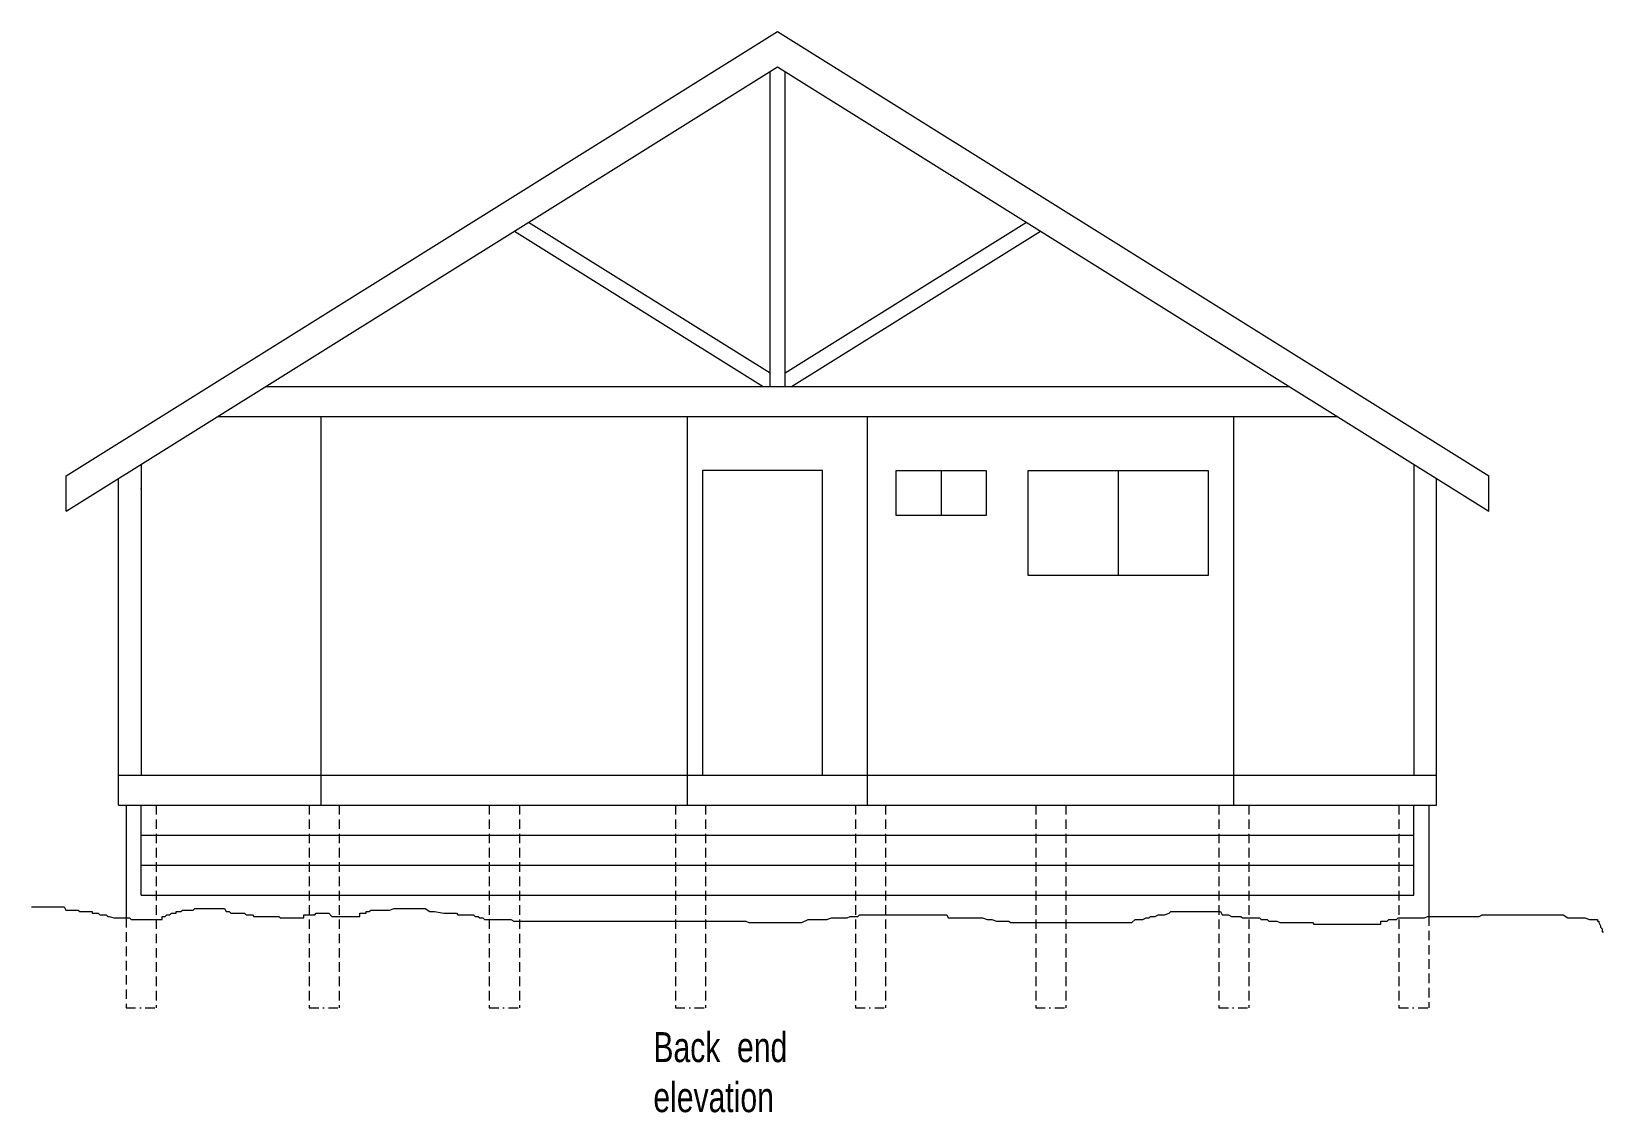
# Model space of a CAD drawing. Header units: centimetres. Extents: x 4636 to 5684, y -435 to 286.
import ezdxf

# ---------------------------------------------------------------- set-up
doc = ezdxf.new("R2010")
doc.units = ezdxf.units.CM
for name, pattern in [('DASHDOT2', [12.7, 6.35, -3.175, 0, -3.175]), ('DASHED2', [9.525, 6.35, -3.175]), ('DOT', [6.35, 0, -6.35])]:
    doc.linetypes.add(name, pattern=pattern)
doc.layers.get('0').update_dxf_attribs({"linetype": 'CONTINUOUS', "lineweight": 0})
for name, color, linetype, lineweight in [('bogus', 3, 'DOT', 0), ('deck', 222, 'CONTINUOUS', 0), ('text', 7, 'CONTINUOUS', 0)]:
    doc.layers.add(name, color=color, linetype=linetype, lineweight=lineweight)
doc.styles.get("Standard").update_dxf_attribs({"font": 'txt', "width": 0.75})

msp = doc.modelspace()

# ---------------------------------------------------------------- linework, layer by layer
for p, q in [((4829.3, 28.9), (5073.3, 28.9)), ((4829.3, 28.9), (5073.3, 28.9)), ((4829.3, -230.1), (4829.3, 28.9)), ((5073.3, -230.1), (5073.3, 28.9)), ((5193.3, 28.9), (5437.3, 28.9)), ((5193.3, -230.1), (5193.3, 28.9)), ((5437.3, -230.1), (5437.3, 28.9)), ((5163.3, -7.1), (5083.3, -7.1)), ((5083.3, -7.1), (5083.3, -210.1)), ((5163.3, -210.1), (5163.3, -7.1)), ((5212.3, -37.1), (5212.3, -7.1)), ((5212.3, -7.1), (5272.3, -7.1)), ((5242.3, -7.1), (5242.3, -37.1)), ((5272.3, -7.1), (5272.3, -37.1)), ((5300.3, -77.1), (5300.3, -7.1)), ((5300.3, -7.1), (5420.3, -7.1)), ((5360.3, -7.1), (5360.3, -77.1)), ((5420.3, -7.1), (5420.3, -77.1)), ((5272.3, -37.1), (5212.3, -37.1)), ((5420.3, -77.1), (5300.3, -77.1)), ((4829.3, -230.1), (5073.3, -230.1)), ((5193.3, -230.1), (5437.3, -230.1))]:
    msp.add_line(p, q)
at = {"layer": 'bogus'}
msp.add_point((4709.3, -19.4), dxfattribs=at)
at = {"layer": 'deck'}
for p, q in [((4659.3, -10.7), (5133.3, 285.5)), ((5133.3, 285.5), (5607.3, -10.7)), ((4659.3, -34.3), (5133.3, 261.9)), ((5133.3, 261.9), (5607.3, -34.3)), ((5128.3, 48.9), (5128.3, 258.8)), ((5138.3, 48.9), (5138.3, 258.8)), ((4967.5, 158.3), (5128.3, 57.9)), ((5138.3, 57.9), (5299.1, 158.3)), ((4958.1, 152.4), (5123.8, 48.9)), ((5142.7, 48.9), (5308.5, 152.4)), ((4792.3, 48.9), (5474.3, 48.9)), ((4760.3, 28.9), (5506.3, 28.9)), ((4709.3, -3), (4709.3, -210.1)), ((5557.3, -3), (5557.3, -210.1)), ((4659.3, -34.3), (4659.3, -10.7)), ((4694.3, -230.1), (4694.3, -12.4)), ((5572.3, -230.1), (5572.3, -12.4)), ((5607.3, -34.3), (5607.3, -10.7)), ((4694.3, -210.1), (5572.3, -210.1)), ((4694.3, -230.1), (5572.3, -230.1)), ((4699.3, -230.1), (4699.3, -305.3)), ((4709.3, -290.1), (4709.3, -230.1)), ((5557.3, -290.1), (5557.3, -230.1)), ((5567.3, -230.1), (5567.3, -304.3)), ((4709.3, -250.1), (5557.3, -250.1)), ((4709.3, -270.1), (5557.3, -270.1)), ((4709.3, -290.1), (5557.3, -290.1))]:
    msp.add_line(p, q, dxfattribs=at)
at = {"layer": 'deck', "linetype": 'DASHED2'}
for p, q in [((4719.3, -230.1), (4719.3, -365.1)), ((4821.3, -230.1), (4821.3, -365.1)), ((4841.3, -230.1), (4841.3, -365.1)), ((4941.3, -230.1), (4941.3, -365.1)), ((4961.3, -230.1), (4961.3, -365.1)), ((5065.3, -230.1), (5065.3, -365.1)), ((5085.3, -230.1), (5085.3, -365.1)), ((5185.3, -230.1), (5185.3, -365.1)), ((5205.3, -230.1), (5205.3, -365.1)), ((5305.3, -230.1), (5305.3, -365.1)), ((5325.3, -230.1), (5325.3, -365.1)), ((5427.3, -230.1), (5427.3, -365.1)), ((5447.3, -230.1), (5447.3, -365.1)), ((5547.3, -230.1), (5547.3, -365.1)), ((4699.3, -305.3), (4699.3, -365.1)), ((5567.3, -304.3), (5567.3, -365.1))]:
    msp.add_line(p, q, dxfattribs=at)
at = {"layer": 'deck', "linetype": 'DASHDOT2'}
for p, q in [((4699.3, -365.1), (4719.3, -365.1)), ((4821.3, -365.1), (4841.3, -365.1)), ((4941.3, -365.1), (4961.3, -365.1)), ((5065.3, -365.1), (5085.3, -365.1)), ((5185.3, -365.1), (5205.3, -365.1)), ((5305.3, -365.1), (5325.3, -365.1)), ((5427.3, -365.1), (5447.3, -365.1)), ((5547.3, -365.1), (5567.3, -365.1))]:
    msp.add_line(p, q, dxfattribs=at)
at = {"layer": 'deck'}
msp.add_lwpolyline([(4636.3, -298), (4638.3, -298), (4639.4, -298), (4640.4, -298), (4642.5, -298), (4644.5, -298), (4645.6, -298), (4646.6, -298), (4648.7, -298), (4650.8, -298), (4651.8, -298), (4653.9, -298), (4656, -298), (4657, -298), (4658, -298), (4659.1, -300.1), (4661.1, -300.1), (4662.2, -300.1), (4663.2, -300.1), (4664.3, -300.1), (4665.3, -300.1), (4666.3, -300.1), (4667.4, -300.1), (4668.4, -301.1), (4669.4, -301.1), (4670.5, -301.1), (4671.5, -301.1), (4672.5, -301.1), (4673.6, -301.1), (4674.6, -301.1), (4676.7, -301.1), (4676.7, -302.2), (4677.7, -302.2), (4678.8, -302.2), (4679.8, -302.2), (4680.8, -302.2), (4681.9, -303.2), (4682.9, -303.2), (4684, -303.2), (4686, -303.2), (4687.1, -304.3), (4688.1, -304.3), (4691.2, -305.3), (4693.3, -305.3), (4695.4, -305.3), (4698.5, -305.3), (4701.6, -305.3), (4702.6, -306.3), (4704.7, -306.3), (4705.7, -306.3), (4706.8, -306.3), (4707.8, -306.3), (4708.8, -306.3), (4709.9, -306.3), (4710.9, -306.3), (4712, -306.3), (4713, -306.3), (4714, -306.3), (4715.1, -306.3), (4716.1, -306.3), (4717.1, -306.3), (4718.2, -306.3), (4719.2, -306.3), (4720.3, -306.3), (4721.3, -306.3), (4722.3, -306.3), (4723.4, -306.3), (4723.4, -304.3), (4724.4, -304.3), (4725.4, -304.3), (4726.5, -303.2), (4727.5, -303.2), (4728.5, -303.2), (4729.6, -302.2), (4730.6, -302.2), (4731.7, -302.2), (4732.7, -302.2), (4732.7, -301.1), (4734.8, -301.1), (4735.8, -301.1), (4736.8, -300.1), (4737.9, -300.1), (4738.9, -300.1), (4740, -300.1), (4741, -300.1), (4743.1, -300.1), (4744.1, -300.1), (4745.1, -299.1), (4746.2, -299.1), (4747.2, -299.1), (4748.3, -299.1), (4749.3, -299.1), (4750.3, -299.1), (4751.4, -299.1), (4752.4, -299.1), (4753.4, -299.1), (4754.5, -299.1), (4755.5, -299.1), (4756.5, -299.1), (4757.6, -299.1), (4758.6, -299.1), (4759.7, -299.1), (4760.7, -299.1), (4762.8, -299.1), (4764.8, -299.1), (4765.9, -301.1), (4766.9, -301.1), (4768, -301.1), (4769, -302.2), (4770, -302.2), (4772.1, -302.2), (4773.1, -302.2), (4774.2, -302.2), (4775.2, -302.2), (4776.2, -302.2), (4777.3, -302.2), (4778.3, -302.2), (4779.4, -303.2), (4780.4, -303.2), (4781.4, -303.2), (4782.5, -303.2), (4783.5, -303.2), (4784.5, -304.3), (4785.6, -304.3), (4786.6, -304.3), (4788.7, -304.3), (4789.7, -304.3), (4790.8, -304.3), (4791.8, -304.3), (4792.8, -304.3), (4793.9, -304.3), (4796, -304.3), (4797, -304.3), (4798, -304.3), (4799.1, -304.3), (4801.1, -304.3), (4802.2, -305.3), (4803.2, -305.3), (4804.2, -305.3), (4805.3, -305.3), (4806.3, -305.3), (4807.4, -305.3), (4808.4, -305.3), (4809.4, -305.3), (4810.5, -305.3), (4811.5, -305.3), (4812.5, -305.3), (4813.6, -305.3), (4814.6, -305.3), (4815.7, -305.3), (4816.7, -305.3), (4817.7, -305.3), (4817.7, -303.2), (4818.8, -303.2), (4819.8, -303.2), (4820.8, -303.2), (4822.9, -303.2), (4825, -303.2), (4826, -302.2), (4827.1, -302.2), (4828.1, -302.2), (4829.1, -302.2), (4830.2, -302.2), (4832.2, -302.2), (4834.3, -302.2), (4836.4, -304.3), (4839.5, -304.3), (4840.5, -304.3), (4841.6, -304.3), (4842.6, -304.3), (4843.7, -304.3), (4844.7, -304.3), (4845.7, -304.3), (4846.8, -304.3), (4848.8, -304.3), (4849.9, -304.3), (4850.9, -304.3), (4852, -304.3), (4853, -304.3), (4854, -304.3), (4855.1, -304.3), (4855.1, -302.2), (4856.1, -302.2), (4857.1, -302.2), (4858.2, -302.2), (4859.2, -302.2), (4859.2, -301.1), (4860.2, -301.1), (4861.3, -301.1), (4862.3, -300.1), (4863.4, -300.1), (4864.4, -300.1), (4865.4, -300.1), (4866.5, -300.1), (4867.5, -300.1), (4868.5, -300.1), (4871.7, -300.1), (4872.7, -300.1), (4874.8, -300.1), (4877.9, -299.1), (4880, -299.1), (4882, -299.1), (4885.1, -299.1), (4888.2, -299.1), (4890.3, -299.1), (4893.4, -299.1), (4895.5, -299.1), (4898.6, -299.1), (4901.7, -301.1), (4904.8, -301.1), (4911.1, -302.2), (4913.1, -302.2), (4918.3, -302.2), (4919.4, -302.2), (4920.4, -303.2), (4921.4, -303.2), (4922.5, -303.2), (4923.5, -303.2), (4924.5, -303.2), (4925.6, -303.2), (4926.6, -303.2), (4927.7, -303.2), (4929.7, -303.2), (4930.8, -303.2), (4931.8, -304.3), (4932.8, -304.3), (4933.9, -304.3), (4934.9, -305.3), (4935.9, -305.3), (4937, -305.3), (4938, -306.3), (4940.1, -306.3), (4941.1, -306.3), (4942.2, -306.3), (4945.3, -306.3), (4948.4, -306.3), (4950.5, -306.3), (4952.5, -306.3), (4955.7, -306.3), (4957.7, -307.4), (4958.8, -307.4), (4959.8, -307.4), (4960.8, -307.4), (4961.9, -307.4), (4962.9, -307.4), (4963.9, -307.4), (4965, -307.4), (4966, -307.4), (4967.1, -307.4), (4969.1, -307.4), (4970.2, -307.4), (4971.2, -307.4), (4972.2, -307.4), (4973.3, -307.4), (4975.4, -307.4), (4976.4, -307.4), (4977.4, -307.4), (4978.5, -307.4), (4979.5, -307.4), (4980.5, -307.4), (4981.6, -307.4), (4982.6, -307.4), (4983.7, -307.4), (4984.7, -307.4), (4985.7, -307.4), (4986.8, -307.4), (4988.8, -307.4), (4990.9, -307.4), (4994, -307.4), (4996.1, -307.4), (4999.2, -307.4), (5001.3, -307.4), (5003.4, -307.4), (5005.4, -307.4), (5008.5, -307.4), (5011.7, -307.4), (5013.7, -307.4), (5016.8, -307.4), (5018.9, -307.4), (5021, -307.4), (5023.1, -307.4), (5024.1, -307.4), (5025.1, -307.4), (5027.2, -307.4), (5028.2, -307.4), (5029.3, -307.4), (5030.3, -307.4), (5031.4, -307.4), (5033.4, -307.4), (5035.5, -307.4), (5036.5, -307.4), (5038.6, -307.4), (5039.6, -307.4), (5041.7, -307.4), (5042.8, -307.4), (5043.8, -307.4), (5044.8, -307.4), (5045.9, -307.4), (5046.9, -307.4), (5047.9, -307.4), (5049, -307.4), (5050, -307.4), (5051.1, -307.4), (5053.1, -307.4), (5056.2, -307.4), (5058.3, -307.4), (5061.4, -307.4), (5064.5, -307.4), (5067.6, -307.4), (5069.7, -307.4), (5072.8, -307.4), (5074.9, -307.4), (5079.1, -307.4), (5082.2, -307.4), (5084.2, -307.4), (5086.3, -307.4), (5088.4, -307.4), (5090.5, -307.4), (5092.5, -307.4), (5094.6, -307.4), (5096.7, -307.4), (5099.8, -307.4), (5101.9, -307.4), (5105, -307.4), (5106, -307.4), (5108.1, -307.4), (5109.1, -307.4), (5111.2, -307.4), (5112.2, -307.4), (5114.3, -308.4), (5115.4, -308.4), (5116.4, -308.4), (5117.4, -308.4), (5118.5, -308.4), (5119.5, -308.4), (5120.5, -308.4), (5121.6, -308.4), (5122.6, -308.4), (5123.6, -308.4), (5124.7, -308.4), (5125.7, -308.4), (5127.8, -308.4), (5129.9, -308.4), (5131.9, -308.4), (5134, -308.4), (5136.1, -308.4), (5137.1, -308.4), (5138.2, -308.4), (5140.2, -308.4), (5141.3, -308.4), (5142.3, -308.4), (5144.4, -308.4), (5147.5, -308.4), (5149.6, -308.4), (5153.7, -306.3), (5157.9, -306.3), (5161, -306.3), (5163.1, -306.3), (5166.2, -306.3), (5169.3, -305.3), (5172.4, -305.3), (5174.5, -305.3), (5176.5, -305.3), (5178.6, -305.3), (5179.6, -305.3), (5181.7, -304.3), (5182.8, -304.3), (5183.8, -304.3), (5184.8, -304.3), (5186.9, -304.3), (5187.9, -303.2), (5189, -303.2), (5190, -303.2), (5192.1, -303.2), (5194.2, -303.2), (5195.2, -303.2), (5196.2, -303.2), (5198.3, -303.2), (5199.3, -303.2), (5200.4, -303.2), (5202.5, -303.2), (5204.5, -303.2), (5205.6, -303.2), (5207.6, -303.2), (5209.7, -303.2), (5212.8, -303.2), (5213.9, -303.2), (5215.9, -303.2), (5221.1, -303.2), (5225.3, -303.2), (5227.3, -303.2), (5229.4, -303.2), (5231.5, -303.2), (5234.6, -303.2), (5236.7, -303.2), (5237.7, -303.2), (5239.8, -303.2), (5240.8, -303.2), (5243.9, -303.2), (5245, -303.2), (5246, -303.2), (5247.1, -305.3), (5249.1, -305.3), (5250.2, -305.3), (5251.2, -305.3), (5253.3, -305.3), (5255.3, -305.3), (5257.4, -305.3), (5259.5, -305.3), (5261.6, -305.3), (5263.6, -305.3), (5265.7, -305.3), (5269.9, -305.3), (5273, -306.3), (5274, -306.3), (5276.1, -306.3), (5279.2, -307.4), (5281.3, -307.4), (5284.4, -307.4), (5287.5, -307.4), (5288.5, -308.4), (5289.6, -308.4), (5290.6, -308.4), (5291.6, -308.4), (5292.7, -308.4), (5293.7, -308.4), (5294.8, -308.4), (5295.8, -308.4), (5296.8, -308.4), (5297.9, -308.4), (5298.9, -308.4), (5301, -308.4), (5302, -308.4), (5303, -308.4), (5305.1, -308.4), (5308.2, -308.4), (5310.3, -308.4), (5311.3, -308.4), (5313.4, -308.4), (5315.5, -308.4), (5316.5, -308.4), (5317.6, -308.4), (5318.6, -308.4), (5320.7, -308.4), (5322.8, -308.4), (5325.9, -308.4), (5326.9, -308.4), (5331, -308.4), (5333.1, -308.4), (5334.2, -308.4), (5336.2, -308.4), (5338.3, -308.4), (5339.3, -308.4), (5340.4, -308.4), (5342.5, -308.4), (5343.5, -308.4), (5344.5, -308.4), (5346.6, -308.4), (5347.6, -308.4), (5348.7, -308.4), (5350.8, -308.4), (5352.8, -308.4), (5353.9, -308.4), (5354.9, -308.4), (5357, -308.4), (5358, -308.4), (5359, -308.4), (5360.1, -308.4), (5361.1, -308.4), (5363.2, -308.4), (5364.2, -308.4), (5366.3, -308.4), (5367.3, -308.4), (5368.4, -308.4), (5369.4, -308.4), (5371.5, -306.3), (5373.6, -306.3), (5374.6, -306.3), (5375.6, -306.3), (5376.7, -306.3), (5378.8, -305.3), (5379.8, -305.3), (5380.8, -305.3), (5381.9, -304.3), (5382.9, -304.3), (5383.9, -304.3), (5385, -304.3), (5387, -303.2), (5388.1, -303.2), (5389.1, -303.2), (5391.2, -303.2), (5394.3, -302.2), (5395.3, -301.1), (5397.4, -301.1), (5401.6, -301.1), (5403.6, -301.1), (5404.7, -301.1), (5406.8, -301.1), (5407.8, -301.1), (5411.9, -301.1), (5413, -301.1), (5415, -301.1), (5416.1, -301.1), (5417.1, -301.1), (5418.2, -301.1), (5419.2, -301.1), (5420.2, -301.1), (5421.3, -301.1), (5422.3, -301.1), (5424.4, -301.1), (5425.4, -301.1), (5426.5, -301.1), (5428.5, -301.1), (5429.6, -303.2), (5430.6, -303.2), (5432.7, -303.2), (5433.7, -303.2), (5435.8, -304.3), (5436.8, -304.3), (5437.9, -304.3), (5439.9, -304.3), (5441, -304.3), (5442, -304.3), (5443, -305.3), (5444.1, -305.3), (5445.1, -305.3), (5446.2, -305.3), (5447.2, -305.3), (5448.2, -305.3), (5451.3, -305.3), (5453.4, -305.3), (5454.5, -305.3), (5455.5, -306.3), (5456.5, -306.3), (5459.6, -306.3), (5460.7, -307.4), (5461.7, -307.4), (5463.8, -307.4), (5465.9, -307.4), (5467.9, -308.4), (5470, -308.4), (5472.1, -308.4), (5474.2, -308.4), (5475.2, -308.4), (5476.2, -308.4), (5477.3, -308.4), (5479.3, -308.4), (5480.4, -308.4), (5481.4, -308.4), (5482.5, -308.4), (5483.5, -308.4), (5484.5, -308.4), (5486.6, -308.4), (5487.6, -308.4), (5489.7, -308.4), (5490.7, -309.4), (5491.8, -309.4), (5493.9, -309.4), (5495.9, -309.4), (5497, -309.4), (5499, -309.4), (5500.1, -309.4), (5502.2, -309.4), (5504.2, -309.4), (5505.3, -309.4), (5507.3, -309.4), (5508.4, -309.4), (5511.5, -309.4), (5512.5, -309.4), (5514.6, -309.4), (5515.6, -309.4), (5516.7, -309.4), (5517.7, -309.4), (5519.8, -309.4), (5521.9, -309.4), (5523.9, -309.4), (5525, -309.4), (5526, -309.4), (5528.1, -309.4), (5529.1, -309.4), (5531.2, -309.4), (5533.3, -309.4), (5534.3, -309.4), (5535.3, -309.4), (5535.3, -307.4), (5536.4, -307.4), (5537.4, -307.4), (5538.5, -307.4), (5539.5, -307.4), (5540.5, -306.3), (5541.6, -306.3), (5542.6, -306.3), (5543.6, -306.3), (5544.7, -306.3), (5545.7, -306.3), (5546.7, -305.3), (5548.8, -305.3), (5549.9, -305.3), (5550.9, -305.3), (5553, -305.3), (5554, -305.3), (5555, -305.3), (5557.1, -305.3), (5560.2, -305.3), (5562.3, -305.3), (5564.4, -305.3), (5566.4, -304.3), (5567.5, -304.3), (5568.5, -304.3), (5569.6, -304.3), (5570.6, -304.3), (5571.6, -304.3), (5572.7, -304.3), (5574.7, -304.3), (5576.8, -304.3), (5577.9, -304.3), (5578.9, -304.3), (5579.9, -304.3), (5581, -304.3), (5583, -304.3), (5585.1, -304.3), (5586.2, -304.3), (5588.2, -304.3), (5589.3, -304.3), (5590.3, -304.3), (5591.3, -304.3), (5593.4, -304.3), (5594.4, -304.3), (5595.5, -304.3), (5596.5, -304.3), (5597.6, -304.3), (5599.6, -304.3), (5600.7, -304.3), (5602.7, -303.2), (5605.9, -303.2), (5607.9, -303.2), (5609, -303.2), (5610, -303.2), (5611, -303.2), (5612.1, -303.2), (5613.1, -303.2), (5614.2, -303.2), (5616.2, -303.2), (5618.3, -303.2), (5619.3, -303.2), (5621.4, -303.2), (5623.5, -303.2), (5624.5, -303.2), (5625.6, -303.2), (5627.6, -303.2), (5630.7, -303.2), (5632.8, -303.2), (5634.9, -303.2), (5638, -303.2), (5640.1, -303.2), (5643.2, -303.2), (5644.2, -303.2), (5645.3, -303.2), (5646.3, -303.2), (5647.3, -303.2), (5648.4, -303.2), (5649.4, -303.2), (5653.6, -303.2), (5656.7, -303.2), (5659.8, -305.3), (5662.9, -305.3), (5671.2, -305.3), (5674.3, -306.3), (5677.4, -306.3), (5678.4, -306.3), (5679.5, -306.3), (5679.5, -307.4), (5680.5, -307.4), (5680.5, -308.4), (5681.6, -310.5), (5681.6, -311.5), (5682.6, -312.6), (5682.6, -313.6), (5682.6, -314.6), (5683.6, -314.6)], dxfattribs=at)

# ---------------------------------------------------------------- texts
at = {"layer": 'text', "insert": (5050.6, -435), "char_height": 20, "width": 100, "attachment_point": 7}
msp.add_mtext('Back  end elevation', dxfattribs=at)

doc.saveas('drawing.dxf')
